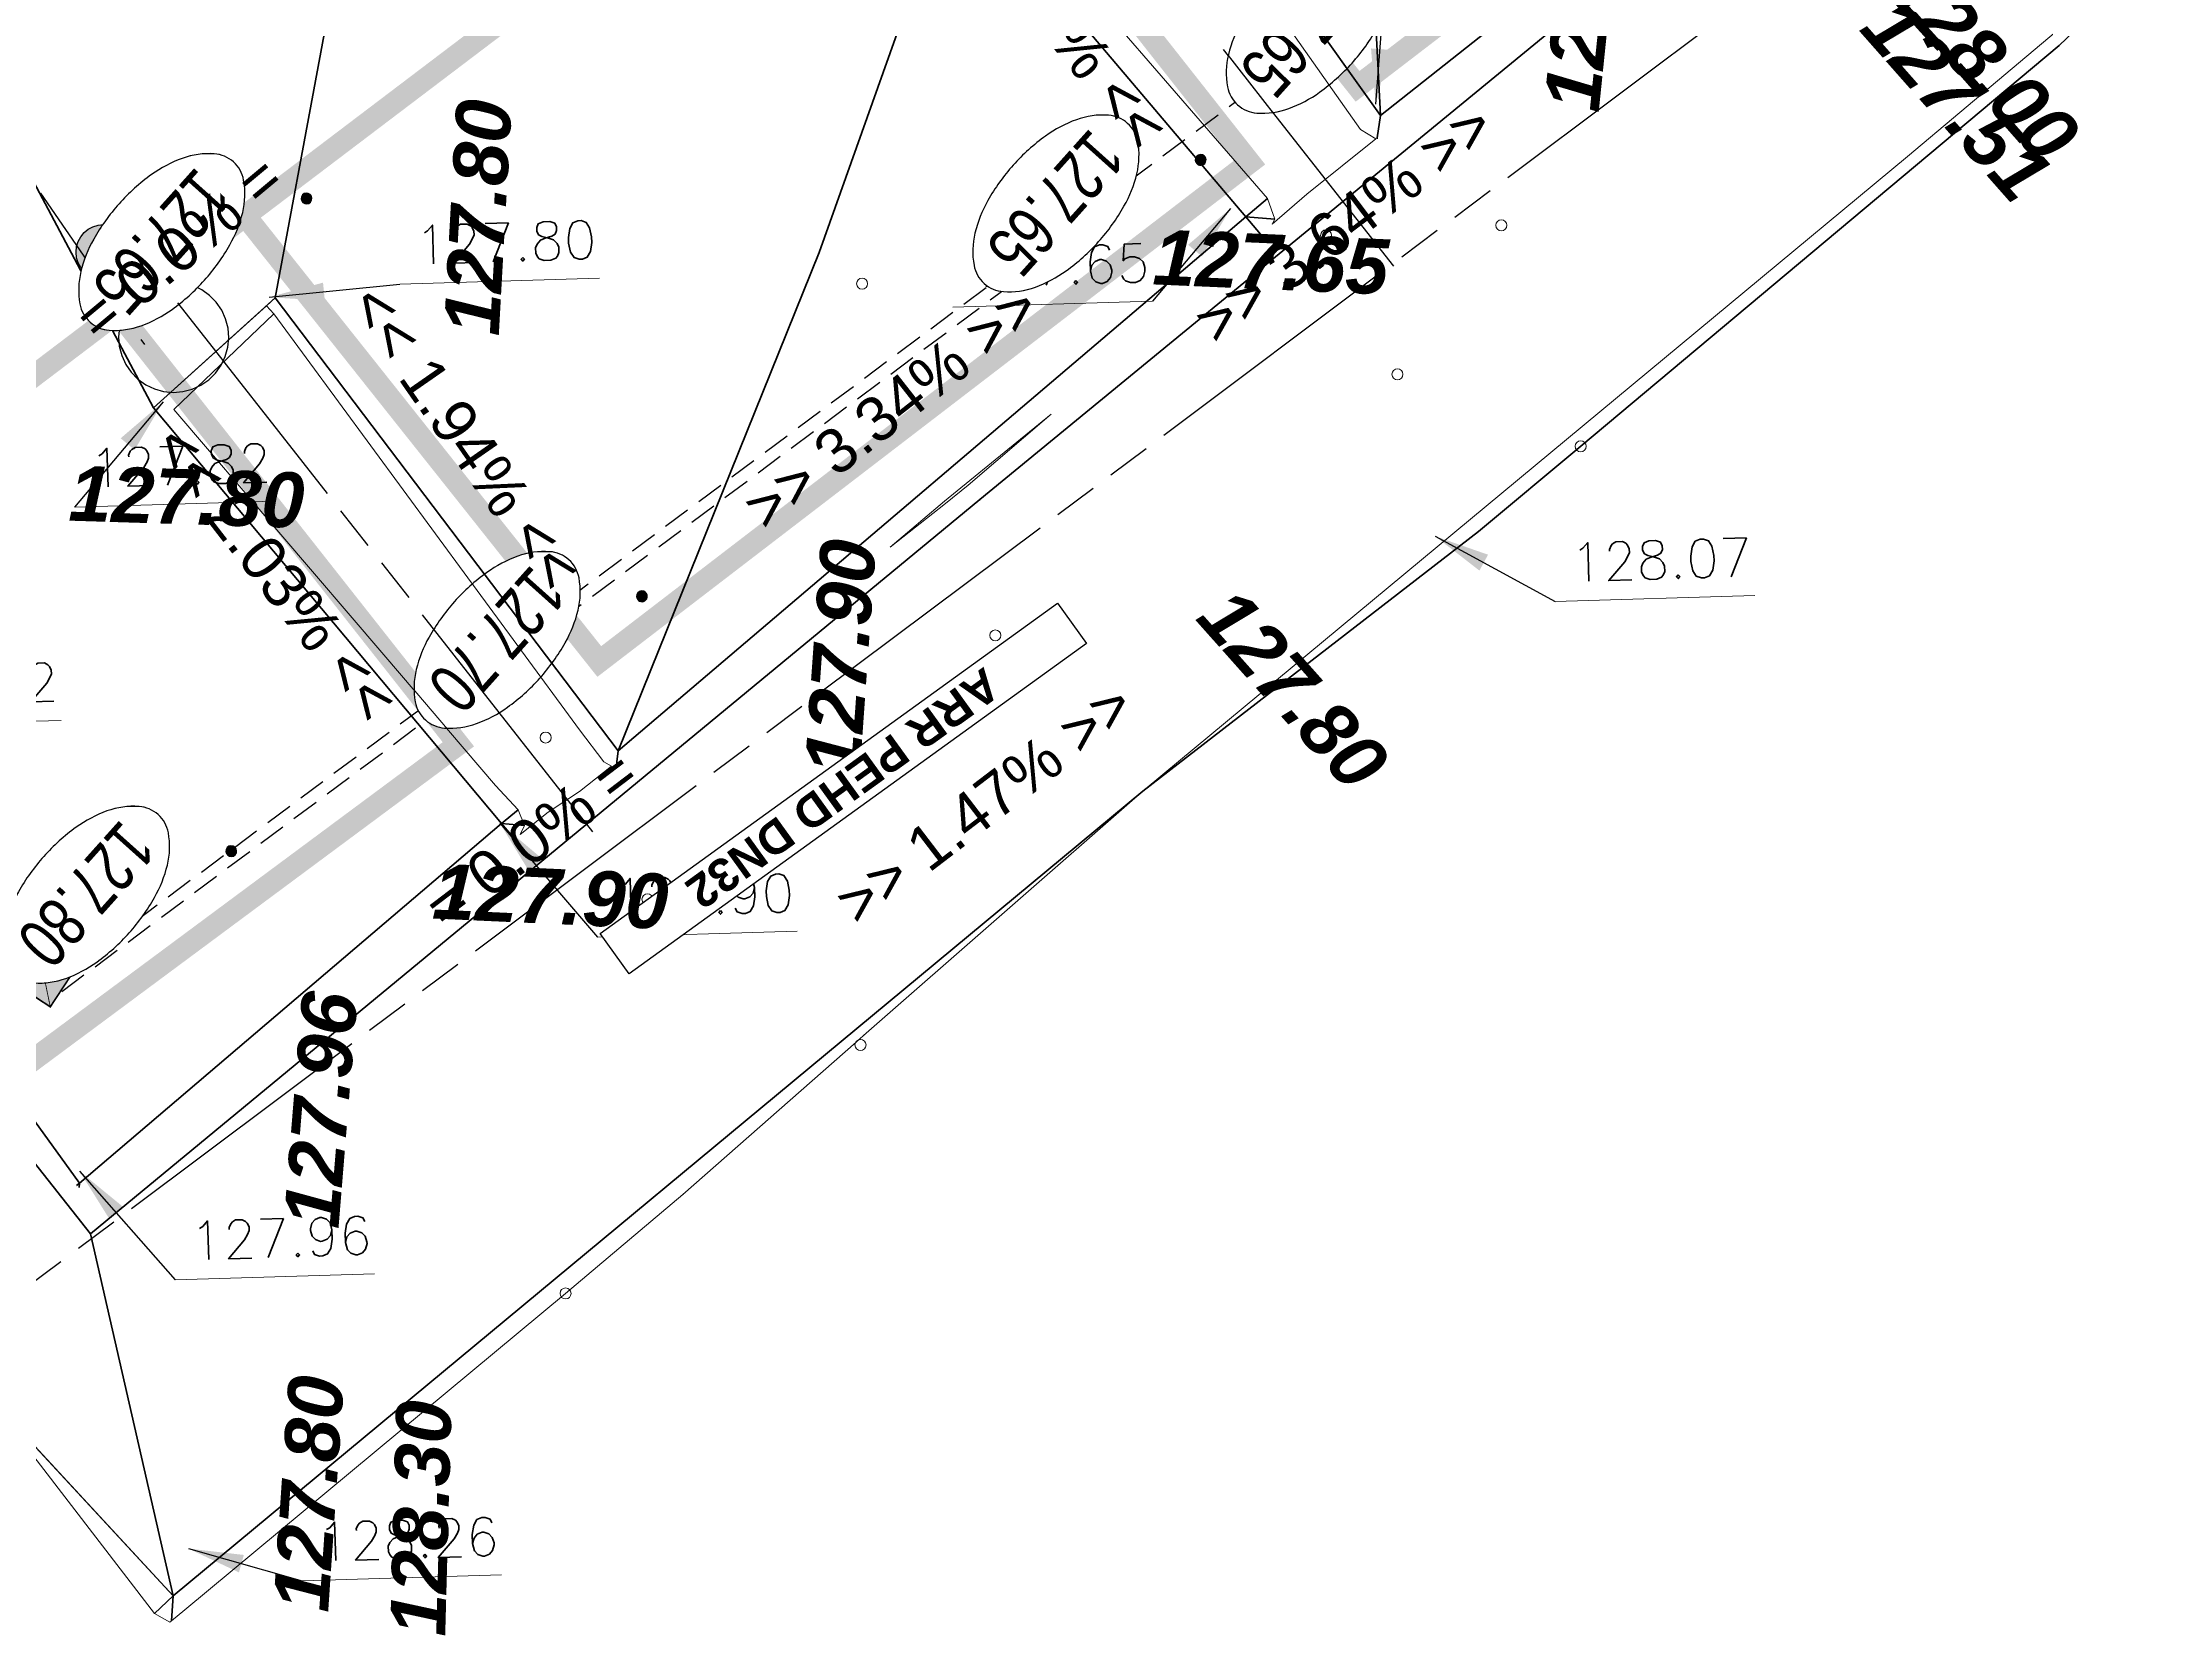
# Model space of a CAD drawing. Header units: metres. Extents: x -2858 to 512, y -1995 to 1252.
# Drawn here: x -1179.81 to -1160.52, y -1016.73 to -1002.28 of the extents above; entities that cross this region are included whole.
import ezdxf
from ezdxf.enums import TextEntityAlignment as Align
from ezdxf.lldxf.tags import DXFTag

# ---------------------------------------------------------------- set-up
doc = ezdxf.new("R2010")
doc.units = ezdxf.units.M
doc.header["$PDMODE"] = 33
doc.header["$PDSIZE"] = 0.1
for name, pattern in [('AEP-2', [3.9, 2.5, -0.2, 0.4, -0.2, 0.4, -0.2]), ('CACHE', [0.375, 0.25, -0.125]), ('ECL-3', [1.82, 1.2, -0.155, 0, -0.155, 0, -0.155, 0, -0.155])]:
    doc.linetypes.add(name, pattern=pattern)
for name, color, linetype in [('&G_05_VU_02', 7, 'Continuous'), ('--ui- Rsx Secs- CA projeté ouvrage', 7, 'CACHE'), ('04-NIV-COT', 1, 'Continuous'), ('05.2-EP-TXT', 5, 'Continuous'), ('07-AEP-RES', 94, 'AEP-2'), ('07-AEP-TXT', 94, 'Continuous'), ('10-ECL-LUM', 32, 'Continuous')]:
    doc.layers.add(name, color=color, linetype=linetype)
for name, color, linetype, lineweight, true_color in [('03-HCH-15x30-0 à 10cm', 7, 'Continuous', 0, 0xb3ffff), ('03-HCH-15x40-10cm', 7, 'Continuous', 0, 0xb196e4), ('Surface Projet - Textes - Altitudes', 7, 'Continuous', 0, 0x333399), ('Surface PROJET VOIRIE - Cotations - Cotation Points', 7, 'Continuous', 0, 0xc02000), ('Surface PROJET VOIRIE - Entrées en terre talus', 5, 'Continuous', 0, 0x0000ff), ("Surface PROJET VOIRIE - Réseaux d'écoulement", 7, 'Ligne écoulement', 70, 0x33cccc), ('Surface PROJET VOIRIE - Surfaces projet', 7, 'Continuous', 0, 0x333399), ('Surface PROJET VOIRIE - Textes - Altitudes', 7, 'Continuous', 0, 0x333399), ('Surface PROJET VOIRIE - Textes - Pente des côtés', 7, 'Continuous', 0, 0x333399), ('TERRAIN APRES TERR BAT - Points', 7, 'Continuous', 0, 0x808000)]:
    doc.layers.add(name, color=color, linetype=linetype, lineweight=lineweight, true_color=true_color)
for name, color, linetype, lineweight in [('04-NIV-MSQ', 255, 'Continuous', 0), ('10-ECL-U1000R2V+TPC63', 32, 'ECL-3', 30), ('11-TEL-PVC28X2', 6, 'CACHE', 30)]:
    doc.layers.add(name, color=color, linetype=linetype, lineweight=lineweight)
doc.styles.add('Altitude Surfaces projet', font='arialbi.ttf', dxfattribs={"height": 0.5})
doc.styles.add('ARIAL', font='arial.ttf')
doc.styles.add('ARIAL GRAS', font='arialbd.ttf')
doc.styles.add('Cotation', font='romans.shx')
doc.styles.add('CoteHor.3', font='arial.ttf', dxfattribs={"height": 0.0017})
doc.styles.add('Mensura_Standard', font='arial.ttf', dxfattribs={"height": 1})
doc.styles.add('Pente Surfaces projet', font='arial.ttf', dxfattribs={"height": 0.4})
doc.styles.get("Standard").update_dxf_attribs({"font": 'arial.ttf'})
tags = doc.linetypes.add('Ligne écoulement', pattern='A,5,[">",Mensura_Standard,S=2,R=0,X=0,Y=-1],0', length=5).pattern_tags.tags
tags[13:14] = [DXFTag(74, 4), DXFTag(75, 0), DXFTag(340, '0'), DXFTag(46, 0.0), DXFTag(50, 0.0), DXFTag(44, 0.0), DXFTag(45, 0.0)]
doc.dimstyles.get("Standard").update_dxf_attribs({"dimtxt": 0.18, "dimasz": 0.18, "dimexe": 0.18, "dimexo": 0.0625, "dimgap": 0.09, "dimtad": 0, "dimtih": 1, "dimtoh": 1, "dimdec": 4, "dimzin": 0, "dimdsep": 46, "dimtxsty": 'Standard', "dimcen": 0.09, "dimadec": 0, "dimazin": 0, "dimtfac": 1, "dimtdec": 4, "dimtofl": 0, "dimtmove": 0, "dimatfit": 3, "dimfxl": 1, "dimtolj": 1, "dimtzin": 0, "dimarcsym": 0})

# ---------------------------------------------------------------- blocks, each defined once
blk = doc.blocks.new('ECL-LUM1')
at = {"true_color": 0xf8991e}
h = blk.add_hatch(color=30, dxfattribs=at)
h.dxf.hatch_style = 1
edge = h.paths.add_edge_path()
edge.add_arc((0, 0), 0.125, 0, 360)
at = {"color": 30, "true_color": 0xf8991e}
blk.add_circle((0, 0), 0.125, dxfattribs=at)
at = {"color": 30, "lineweight": 0, "true_color": 0xf8991e}
blk.add_wipeout([(0, 0.75), (-0.0434, 0.7462), (-0.0855, 0.7349), (-0.125, 0.7165), (-0.1607, 0.6915), (-0.1915, 0.6607), (-0.2165, 0.625), (-0.2349, 0.5855), (-0.2462, 0.5434), (-0.25, 0.5), (-0.2462, 0.4566), (-0.2349, 0.4145), (-0.2165, 0.375), (-0.1915, 0.3393), (-0.1607, 0.3085), (-0.125, 0.2835), (-0.0855, 0.2651), (-0.0434, 0.2538), (0, 0.25), (0.0434, 0.2538), (0.0855, 0.2651), (0.125, 0.2835), (0.1607, 0.3085), (0.1915, 0.3393), (0.2165, 0.375), (0.2349, 0.4145), (0.2462, 0.4566), (0.25, 0.5), (0.2462, 0.5434), (0.2349, 0.5855), (0.2165, 0.625), (0.1915, 0.6607), (0.1607, 0.6915), (0.125, 0.7165), (0.0855, 0.7349), (0.0434, 0.7462)], dxfattribs=at)
at = {"layer": '&G_05_VU_02'}
h = blk.add_hatch(dxfattribs=at)
h.set_pattern_fill('ANGLE', color=256)
h.set_pattern_definition([(0, (0, 0), (0, 6.985), [5.08, -1.905]), (90, (0, 0), (-6.985, 4e-16), [5.08, -1.905])])
h.paths.add_polyline_path([(0, 0.75), (-0.0434, 0.7462), (-0.0855, 0.7349), (-0.125, 0.7165), (-0.1607, 0.6915), (-0.1915, 0.6607), (-0.2165, 0.625), (-0.2349, 0.5855), (-0.2462, 0.5434), (-0.25, 0.5), (-0.2462, 0.4566), (-0.2349, 0.4145), (-0.2165, 0.375), (-0.1915, 0.3393), (-0.1607, 0.3085), (-0.125, 0.2835), (-0.0855, 0.2651), (-0.0434, 0.2538), (0, 0.25), (0.0434, 0.2538), (0.0855, 0.2651), (0.125, 0.2835), (0.1607, 0.3085), (0.1915, 0.3393), (0.2165, 0.375), (0.2349, 0.4145), (0.2462, 0.4566), (0.25, 0.5), (0.2462, 0.5434), (0.2349, 0.5855), (0.2165, 0.625), (0.1915, 0.6607), (0.1607, 0.6915), (0.125, 0.7165), (0.0855, 0.7349), (0.0434, 0.7462)])
at = {"color": 30, "true_color": 0xf8991e, "flags": 128}
blk.add_lwpolyline([(0, 0.75), (-0.0434, 0.7462), (-0.0855, 0.7349), (-0.125, 0.7165), (-0.1607, 0.6915), (-0.1915, 0.6607), (-0.2165, 0.625), (-0.2349, 0.5855), (-0.2462, 0.5434), (-0.25, 0.5), (-0.2462, 0.4566), (-0.2349, 0.4145), (-0.2165, 0.375), (-0.1915, 0.3393), (-0.1607, 0.3085), (-0.125, 0.2835), (-0.0855, 0.2651), (-0.0434, 0.2538), (0, 0.25), (0.0434, 0.2538), (0.0855, 0.2651), (0.125, 0.2835), (0.1607, 0.3085), (0.1915, 0.3393), (0.2165, 0.375), (0.2349, 0.4145), (0.2462, 0.4566), (0.25, 0.5), (0.2462, 0.5434), (0.2349, 0.5855), (0.2165, 0.625), (0.1915, 0.6607), (0.1607, 0.6915), (0.125, 0.7165), (0.0855, 0.7349), (0.0434, 0.7462)], close=True, dxfattribs=at)
blk.add_lwpolyline([(0, 0), (0, 0.25)], dxfattribs=at)
blk = doc.blocks.new("Chambre de tirage Contrôle d'Accès")
at = {"layer": '--ui- Rsx Secs- CA projeté ouvrage', "linetype": 'ByBlock', "ltscale": 2, "true_color": 0xffffff}
h = blk.add_hatch(color=7, dxfattribs=at)
h.dxf.hatch_style = 1
h.paths.add_polyline_path([(-0.15, 0.15), (0.15, 0.15), (0.15, -0.15), (-0.15, -0.15)])
at = {"layer": '--ui- Rsx Secs- CA projeté ouvrage', "const_width": 0.01}
blk.add_lwpolyline([(-0.15, 0.15), (0.15, 0.15), (0.15, -0.15), (-0.15, -0.15)], close=True, dxfattribs=at)
at = {"layer": '--ui- Rsx Secs- CA projeté ouvrage', "const_width": 0.005}
for points in [[(-0.15, -0.15), (0.15, 0.15)], [(-0.15, 0.15), (0.15, -0.15)]]:
    blk.add_lwpolyline(points, dxfattribs=at)
blk = doc.blocks.new('NIV-HG')
h = blk.add_hatch(color=256)
edge = h.paths.add_edge_path()
edge.add_arc((0.1, -0.1), 0.0187, 180, 360)
edge.add_arc((0.1, -0.1), 0.0187, 0, 180)
blk.add_lwpolyline([(0.0812, -0.1, 1), (0.1187, -0.1, 1)], format="xyb", close=True)
at = {"layer": '04-NIV-MSQ', "flags": 128}
blk.add_lwpolyline([(0.175, -0.375), (0.1811, -0.3387), (0.1985, -0.3063), (0.2379, -0.2654), (0.2848, -0.2336), (0.3404, -0.2087), (0.3988, -0.1915), (0.4739, -0.1791), (0.55, -0.175), (0.6261, -0.1791), (0.7012, -0.1915), (0.7596, -0.2087), (0.8152, -0.2336), (0.8621, -0.2654), (0.9015, -0.3063), (0.9189, -0.3387), (0.925, -0.375), (0.9189, -0.4113), (0.9015, -0.4437), (0.8621, -0.4846), (0.8152, -0.5164), (0.7596, -0.5413), (0.7012, -0.5585), (0.6261, -0.5709), (0.55, -0.575), (0.4739, -0.5709), (0.3988, -0.5585), (0.3404, -0.5413), (0.2848, -0.5164), (0.2379, -0.4846), (0.1985, -0.4437), (0.1811, -0.4113)], close=True, dxfattribs=at)
blk.add_wipeout([(0.175, -0.375), (0.1811, -0.3387), (0.1985, -0.3063), (0.2379, -0.2654), (0.2848, -0.2336), (0.3404, -0.2087), (0.3988, -0.1915), (0.4739, -0.1791), (0.55, -0.175), (0.6261, -0.1791), (0.7012, -0.1915), (0.7596, -0.2087), (0.8152, -0.2336), (0.8621, -0.2654), (0.9015, -0.3063), (0.9189, -0.3387), (0.925, -0.375), (0.9189, -0.4113), (0.9015, -0.4437), (0.8621, -0.4846), (0.8152, -0.5164), (0.7596, -0.5413), (0.7012, -0.5585), (0.6261, -0.5709), (0.55, -0.575), (0.4739, -0.5709), (0.3988, -0.5585), (0.3404, -0.5413), (0.2848, -0.5164), (0.2379, -0.4846), (0.1985, -0.4437), (0.1811, -0.4113)]).dxf.layer = '04-NIV-MSQ'
blk.add_lwpolyline([(0.175, -0.375, 0.166601), (0.1985, -0.4437, 0.105514), (0.2848, -0.5164, 0.068239), (0.3988, -0.5585, 0.054409), (0.55, -0.575, 0.054409), (0.7012, -0.5585, 0.068239), (0.8152, -0.5164, 0.105514), (0.9015, -0.4437, 0.166601), (0.925, -0.375, 0.166601), (0.9015, -0.3063, 0.105514), (0.8152, -0.2336, 0.068239), (0.7012, -0.1915, 0.054409), (0.55, -0.175, 0.054409), (0.3988, -0.1915, 0.068239), (0.2848, -0.2336, 0.105514), (0.1985, -0.3063, 0.166601)], format="xyb", close=True)
at = {"style": 'ARIAL', "width": 0.75}
blk.add_attdef('COTE', text='', height=0.175, dxfattribs=at).set_placement((0.55, -0.375), align=Align.MIDDLE_CENTER)
blk = doc.blocks.new('MENSURA_LEADER152', base_point=(-1130.37, -1025.113))
at = {"layer": 'Surface PROJET VOIRIE - Cotations - Cotation Points'}
blk.add_line((-1130.37, -1025.113), (-1128.559, -1025.113), dxfattribs=at)
at = {"layer": 'Surface PROJET VOIRIE - Cotations - Cotation Points', "style": 'Cotation'}
blk.add_text('127.65', height=0.35, dxfattribs=at).set_placement((-1130.224, -1024.588), align=Align.TOP_LEFT)
blk = doc.blocks.new('MENSURA_LEADER158', base_point=(-1135.376, -1024.752))
at = {"layer": 'Surface PROJET VOIRIE - Cotations - Cotation Points'}
blk.add_line((-1135.376, -1024.752), (-1133.566, -1024.752), dxfattribs=at)
at = {"layer": 'Surface PROJET VOIRIE - Cotations - Cotation Points', "style": 'Cotation'}
blk.add_text('127.80', height=0.35, dxfattribs=at).set_placement((-1135.231, -1024.227), align=Align.TOP_LEFT)
blk = doc.blocks.new('MENSURA_LEADER159', base_point=(-1138.389, -1026.686))
at = {"layer": 'Surface PROJET VOIRIE - Cotations - Cotation Points'}
blk.add_line((-1138.389, -1026.686), (-1136.578, -1026.686), dxfattribs=at)
at = {"layer": 'Surface PROJET VOIRIE - Cotations - Cotation Points', "style": 'Cotation'}
blk.add_text('127.82', height=0.35, dxfattribs=at).set_placement((-1138.243, -1026.161), align=Align.TOP_LEFT)
blk = doc.blocks.new('MENSURA_LEADER160', base_point=(-1140.379, -1028.616))
at = {"layer": 'Surface PROJET VOIRIE - Cotations - Cotation Points'}
blk.add_line((-1140.379, -1028.616), (-1138.569, -1028.616), dxfattribs=at)
at = {"layer": 'Surface PROJET VOIRIE - Cotations - Cotation Points', "style": 'Cotation'}
blk.add_text('128.02', height=0.35, dxfattribs=at).set_placement((-1140.234, -1028.091), align=Align.TOP_LEFT)
blk = doc.blocks.new('MENSURA_LEADER161', base_point=(-1137.689, -1033.718))
at = {"layer": 'Surface PROJET VOIRIE - Cotations - Cotation Points'}
blk.add_line((-1137.689, -1033.718), (-1135.878, -1033.718), dxfattribs=at)
at = {"layer": 'Surface PROJET VOIRIE - Cotations - Cotation Points', "style": 'Cotation'}
blk.add_text('127.96', height=0.35, dxfattribs=at).set_placement((-1137.543, -1033.193), align=Align.TOP_LEFT)
blk = doc.blocks.new('MENSURA_LEADER162', base_point=(-1133.764, -1030.728))
at = {"layer": 'Surface PROJET VOIRIE - Cotations - Cotation Points'}
blk.add_line((-1133.764, -1030.728), (-1131.953, -1030.728), dxfattribs=at)
at = {"layer": 'Surface PROJET VOIRIE - Cotations - Cotation Points', "style": 'Cotation'}
blk.add_text('127.90', height=0.35, dxfattribs=at).set_placement((-1133.618, -1030.203), align=Align.TOP_LEFT)
blk = doc.blocks.new('MENSURA_LEADER163', base_point=(-1136.617, -1036.484))
at = {"layer": 'Surface PROJET VOIRIE - Cotations - Cotation Points'}
blk.add_line((-1136.617, -1036.484), (-1134.807, -1036.484), dxfattribs=at)
at = {"layer": 'Surface PROJET VOIRIE - Cotations - Cotation Points', "style": 'Cotation'}
blk.add_text('128.26', height=0.35, dxfattribs=at).set_placement((-1136.472, -1035.959), align=Align.TOP_LEFT)
blk = doc.blocks.new('MENSURA_LEADER164', base_point=(-1124.99, -1027.946))
at = {"layer": 'Surface PROJET VOIRIE - Cotations - Cotation Points'}
blk.add_line((-1124.99, -1027.946), (-1123.179, -1027.946), dxfattribs=at)
at = {"layer": 'Surface PROJET VOIRIE - Cotations - Cotation Points', "style": 'Cotation'}
blk.add_text('128.07', height=0.35, dxfattribs=at).set_placement((-1124.844, -1027.421), align=Align.TOP_LEFT)
blk = doc.blocks.new('PENTE')
at = {"layer": 'Surface PROJET VOIRIE - Textes - Pente des côtés', "color": 96, "true_color": 0x008000, "style": 'Pente Surfaces projet'}
for s, rotation, p in [('>> 1.47% >>', 173.7274, (3107.524, -519.681)), ('>> 3.64% >>', 173.4242, (3101.533, -521.235)), ('= 0.0% =', 173.5834, (3110.73, -522.28))]:
    blk.add_text(s, height=0.4, rotation=rotation, dxfattribs=at).set_placement(p, align=Align.MIDDLE_CENTER)
at = {"layer": 'Surface PROJET VOIRIE - Textes - Pente des côtés', "color": 24, "true_color": 0x993300, "style": 'Pente Surfaces projet'}
for s, rotation, p in [('>> 3.34% >>', 174.4302, (3105.654, -522.863)), ('<< 2.07% <<', 84.2941, (3102.108, -524.567)), ('<< 1.94% <<', 81.151, (3108.639, -525.335)), ('<< 2.03% <<', 83.9776, (3110.739, -525.634)), ('= 0.0% =', 176.1571, (3109.335, -528.369))]:
    blk.add_text(s, height=0.4, rotation=rotation, dxfattribs=at).set_placement(p, align=Align.MIDDLE_CENTER)
blk = doc.blocks.new('ALTI')
at = {"layer": 'Surface PROJET VOIRIE - Textes - Altitudes', "color": 96, "true_color": 0x008000, "style": 'Altitude Surfaces projet'}
for s, rotation, p in [('128.00', 83.9112, (3629.853, -813.87)), ('127.51', 83.2457, (3630.265, -813.818)), ('127.80', 83.5038, (3638.262, -814.74)), ('128.30', 220.2842, (3650.083, -813.866)), ('127.80', 217.9552, (3650.622, -814.808))]:
    blk.add_text(s, height=0.5, rotation=rotation, dxfattribs=at).set_placement(p, align=Align.MIDDLE_LEFT)
at = {"layer": 'Surface PROJET VOIRIE - Textes - Altitudes', "color": 24, "true_color": 0x993300, "style": 'Altitude Surfaces projet'}
for s, rotation, p in [('127.65', 215.9477, (3632.794, -815.301)), ('127.65', 129.3622, (3636.312, -817.239)), ('127.90', 217.7906, (3641.755, -816.277)), ('127.90', 129.2188, (3644.955, -818.27)), ('127.96', 217.173, (3647.965, -817.061)), ('127.80', 218.6541, (3640.966, -821.376)), ('127.80', 130.0673, (3644.469, -823.137))]:
    blk.add_text(s, height=0.5, rotation=rotation, dxfattribs=at).set_placement(p, align=Align.MIDDLE_LEFT)
blk = doc.blocks.new('ASSAI')
at = {"layer": 'Surface PROJET VOIRIE - Entrées en terre talus', "flags": 128}
blk.add_lwpolyline([(1314.814, -258.062), (1315.182, -258.092), (1316.867, -258.335), (1320.787, -258.9), (1321.981, -259.077), (1325.766, -259.772), (1329.108, -260.18), (1329.197, -260.193), (1331.276, -260.44), (1332.654, -260.635), (1337.096, -261.293), (1337.251, -261.316), (1337.27, -261.319), (1337.305, -261.477), (1336.833, -264.005)], dxfattribs=at)
for points in [[(1320.411, -267.118), (1320.411, -267.118), (1320.553, -266.066), (1321.008, -262.517), (1321.008, -262.517), (1321.104, -262.342), (1321.152, -262.328), (1320.74, -262.275), (1319.95, -262.145), (1319.979, -262.305), (1319.104, -266.098), (1318.968, -266.669), (1318.871, -267.09), (1318.871, -267.09)], [(1325.018, -262.847), (1324.755, -262.803), (1323.773, -262.674), (1325.008, -262.867), (1325.646, -262.958)], [(1329.505, -263.664), (1329.177, -263.577), (1328.813, -263.515), (1328.829, -263.593), (1328.76, -263.95), (1328.713, -264.17), (1327.798, -268.534), (1327.798, -268.534), (1329.051, -268.631), (1329.437, -265.726), (1329.646, -264.182), (1329.672, -263.882), (1329.672, -263.882), (1329.741, -263.744), (1329.825, -263.718)]]:
    blk.add_lwpolyline(points, close=True, dxfattribs=at)
at = {"layer": "Surface PROJET VOIRIE - Réseaux d'écoulement", "flags": 128}
for points in [[(1337.251, -261.316), (1337.072, -261.456), (1325.766, -259.772), (1321.981, -259.077), (1320.787, -258.9), (1316.867, -258.335), (1315.182, -258.092), (1314.814, -258.062), (1314.76, -258.056), (1314.731, -258.053), (1313.272, -257.936), (1307.866, -257.166), (1301.155, -256.211)], [(1324.781, -262.638), (1316.823, -261.411)], [(1337.305, -261.477), (1337.072, -261.456), (1335.125, -264.205)], [(1336.833, -264.005), (1337.072, -261.456)], [(1337.072, -261.456), (1336.833, -264.005)], [(1319.763, -262.256), (1316.768, -261.737)], [(1319.941, -262.137), (1319.933, -262.142), (1319.763, -262.256), (1318.636, -267.276), (1315.323, -266.666), (1311.688, -265.996), (1311.604, -265.879)], [(1319.763, -262.256), (1316.685, -265.312), (1315.323, -266.666)], [(1321.104, -262.342), (1321.263, -262.552)], [(1321.295, -262.317), (1321.291, -262.346), (1321.263, -262.552)], [(1328.67, -263.562), (1321.263, -262.552), (1320.7, -266.605), (1320.598, -267.345), (1319.902, -270.519)], [(1321.008, -262.517), (1321.263, -262.552)], [(1324.781, -262.638), (1335.125, -264.205)], [(1335.125, -264.205), (1324.781, -262.638)], [(1328.781, -263.483), (1328.751, -263.504), (1328.67, -263.562), (1327.683, -268.621), (1324.034, -270.84), (1319.902, -270.519), (1319.258, -273.458)], [(1328.67, -263.562), (1324.085, -265.22), (1320.7, -266.605)], [(1329.892, -263.714), (1329.89, -263.729), (1329.866, -263.91)], [(1336.245, -270.282), (1336.242, -270.311), (1336.207, -270.399), (1336.163, -270.508), (1336.162, -270.511), (1333.759, -269.583), (1334.849, -264.587), (1329.866, -263.91), (1329.163, -268.778), (1327.853, -272.341), (1327.215, -274.076), (1319.258, -273.458), (1318.385, -277.444), (1318.412, -277.485)], [(1329.672, -263.882), (1329.866, -263.91)], [(1329.741, -263.744), (1329.866, -263.91)], [(1336.242, -270.311), (1334.391, -268.429), (1335.125, -264.205)], [(1334.881, -264.564), (1334.849, -264.587)], [(1334.883, -264.594), (1334.849, -264.587)], [(1329.051, -268.631), (1327.798, -268.534), (1327.788, -268.632)], [(1327.788, -268.632), (1327.683, -268.621)], [(1327.683, -268.621), (1327.788, -268.632)], [(1327.788, -268.632), (1329.163, -268.778)], [(1329.163, -268.778), (1327.788, -268.632)]]:
    blk.add_lwpolyline(points, dxfattribs=at)
at = {"layer": 'Surface PROJET VOIRIE - Surfaces projet', "flags": 128}
blk.add_lwpolyline([(1336.242, -270.311), (1337.072, -261.456), (1316.852, -258.445), (1301.155, -256.211), (1299.499, -259.031), (1303.172, -259.067), (1308.321, -260.044), (1316.823, -261.411), (1324.781, -262.638), (1335.125, -264.205), (1334.218, -269.421)], close=True, dxfattribs=at)
for points in [[(1318.636, -267.276), (1319.763, -262.256), (1312.379, -260.976)], [(1327.215, -274.076), (1330.375, -274.798), (1332.563, -275.574), (1334.918, -277.869), (1336.409, -270.606), (1333.759, -269.583), (1334.849, -264.587), (1329.866, -263.91), (1329.163, -268.778), (1327.683, -268.621), (1328.67, -263.562), (1321.263, -262.552), (1320.598, -267.345)]]:
    blk.add_lwpolyline(points, dxfattribs=at)
at = {"layer": 'TERRAIN APRES TERR BAT - Points'}
for p in [(1320.787, -258.9), (1329.19, -260.145), (1321.409, -260.574), (1332.654, -260.635), (1319.774, -260.774), (1325.607, -261.712), (1320.902, -261.897), (1329.494, -262.466), (1329.018, -264.133), (1324.036, -264.74)]:
    blk.add_point(p, dxfattribs=at)
at = {"layer": 'Surface PROJET VOIRIE - Cotations - Cotation Points', "rotation": 133.5650505867652}
for name, p in [('MENSURA_LEADER164', (1321.99, -258.133)), ('MENSURA_LEADER163', (1336.19, -260.675)), ('MENSURA_LEADER162', (1330.053, -262.573)), ('MENSURA_LEADER161', (1334.924, -263.357)), ('MENSURA_LEADER152', (1323.645, -263.984)), ('MENSURA_LEADER158', (1326.834, -267.861)), ('MENSURA_LEADER159', (1330.312, -268.711)), ('MENSURA_LEADER160', (1333.081, -268.823))]:
    blk.add_blockref(name, p, dxfattribs=at)
at = {"layer": 'Surface PROJET VOIRIE - Textes - Altitudes', "color": 105, "true_color": 0x339966, "style": 'CoteHor.3'}
for s, p in [('127.82', (1315.183, -258.091)), ('127.93', (1316.868, -258.334)), ('127.97', (1320.787, -258.899)), ('127.99', (1321.982, -259.076)), ('128.13', (1325.766, -259.772)), ('128.27', (1329.109, -260.18)), ('128.27', (1329.197, -260.192)), ('128.36', (1331.277, -260.44)), ('128.40', (1332.654, -260.635)), ('128.46', (1337.097, -261.293)), ('128.53', (1337.251, -261.315)), ('128.55', (1337.27, -261.318)), ('128.53', (1337.305, -261.477)), ('127.87', (1319.95, -262.145)), ('127.87', (1319.979, -262.305)), ('127.91', (1320.74, -262.275)), ('127.91', (1321.104, -262.342)), ('127.91', (1321.153, -262.328)), ('127.91', (1321.009, -262.516)), ('127.91', (1321.009, -262.516)), ('127.95', (1323.774, -262.673)), ('127.97', (1324.756, -262.803)), ('127.97', (1325.008, -262.867)), ('127.97', (1325.019, -262.847)), ('127.99', (1325.647, -262.958)), ('128.06', (1328.813, -263.514)), ('128.06', (1328.829, -263.593)), ('128.07', (1329.177, -263.577)), ('128.11', (1329.506, -263.664)), ('128.11', (1329.826, -263.718)), ('128.10', (1329.673, -263.882)), ('128.10', (1329.673, -263.882)), ('128.11', (1329.741, -263.744)), ('128.05', (1328.76, -263.949)), ('128.05', (1328.714, -264.17)), ('128.07', (1329.647, -264.182)), ('128.03', (1329.438, -265.726)), ('127.90', (1327.798, -268.534)), ('127.90', (1327.798, -268.534)), ('127.93', (1329.051, -268.63))]:
    blk.add_text(s, height=0.0017, rotation=133.5651, dxfattribs=at).set_placement(p, align=Align.TOP_LEFT)
at = {"layer": 'Surface PROJET VOIRIE - Textes - Altitudes', "color": 96, "true_color": 0x008000, "style": 'CoteHor.3'}
for s, rotation, p in [('128.00', 81.7157, (1316.85, -258.455)), ('128.30', 218.0888, (1337.07, -261.458)), ('127.80', 81.3083, (1324.781, -262.635)), ('127.80', 215.7598, (1335.134, -264.199))]:
    blk.add_text(s, height=0.0017, rotation=rotation, dxfattribs=at).set_placement(p, align=Align.MIDDLE_LEFT)
at = {"layer": 'Surface PROJET VOIRIE - Textes - Altitudes', "color": 24, "true_color": 0x993300, "style": 'CoteHor.3'}
for s, rotation, p in [('127.65', 213.7522, (1319.76, -262.258)), ('127.65', 127.1667, (1321.269, -262.56)), ('127.90', 215.5952, (1328.668, -263.564)), ('127.90', 127.0233, (1329.872, -263.918)), ('127.96', 214.9775, (1334.846, -264.589)), ('127.80', 216.4586, (1327.68, -268.623)), ('127.80', 127.8719, (1329.169, -268.786))]:
    blk.add_text(s, height=0.0017, rotation=rotation, dxfattribs=at).set_placement(p, align=Align.MIDDLE_LEFT)
at = {"layer": 'Surface PROJET VOIRIE - Cotations - Cotation Points', "linetype": 'Continuous', "lineweight": 0}
for points in [[(1322.275, -259.338), (1321.99, -258.133)], [(1336.66, -261.64), (1336.19, -260.675)], [(1319.715, -262.356), (1318.988, -262.91)], [(1321.298, -262.705), (1322.397, -262.672)], [(1329.873, -263.925), (1330.053, -262.573)], [(1334.768, -264.659), (1334.924, -263.357)], [(1327.715, -268.666), (1326.834, -267.861)], [(1329.064, -268.748), (1330.312, -268.711)]]:
    blk.add_leader(points, dimstyle='Standard', override={"dimasz": 0.5}, dxfattribs=at)

msp = doc.modelspace()

# ---------------------------------------------------------------- linework, layer by layer
at = {"layer": '03-HCH-15x40-10cm', "const_width": 0.2, "flags": 128}
msp.add_lwpolyline([(-1165.111, -994.189), (-1161.986, -998.157), (-1167.885, -1002.682), (-1171.037, -998.714)], dxfattribs=at)

# ---------------------------------------------------------------- block references
at = {"layer": '--ui- Rsx Secs- CA projeté ouvrage', "ltscale": 15, "xscale": 1.5, "yscale": 1.5, "rotation": 326.679454167776}
msp.add_blockref("Chambre de tirage Contrôle d'Accès", (-1179.807, -1010.72), dxfattribs=at)
at = {"layer": '10-ECL-LUM', "color": 254, "true_color": 0xffffc1, "xscale": 2, "yscale": 2, "zscale": 2, "rotation": 219.4813566505707}
msp.add_blockref('ECL-LUM1', (-1179.259, -1004.186), dxfattribs=at)

# ---------------------------------------------------------------- next in the draw order: linework, layer by layer
at = {"layer": '03-HCH-15x30-0 à 10cm', "const_width": 0.2, "flags": 128}
msp.add_lwpolyline([(-1158.28, -988.926), (-1183.048, -1007.701)], dxfattribs=at)
at = {"layer": '03-HCH-15x40-10cm', "const_width": 0.2, "flags": 128}
for points in [[(-1171.989, -999.406), (-1168.864, -1003.373), (-1174.763, -1007.899), (-1177.915, -1003.931)], [(-1179.166, -1004.683), (-1176.041, -1008.65), (-1180.081, -1011.648), (-1183.051, -1007.769), (-1184.726, -1008.65)]]:
    msp.add_lwpolyline(points, dxfattribs=at)
at = {"layer": '10-ECL-U1000R2V+TPC63', "flags": 128}
msp.add_lwpolyline([(-1156.606, -898.85), (-1172.862, -905.906), (-1180.052, -909.679), (-1187.383, -915.466), (-1192.283, -918.988), (-1193.447, -920.332), (-1194.879, -922.11), (-1195.662, -923.516), (-1196.01, -926.345), (-1193.677, -937.541), (-1189.927, -946.718), (-1188.516, -956.569), (-1186.759, -966.538), (-1184.192, -975.542), (-1181.123, -981.74), (-1175.054, -990.082), (-1174.944, -993.314), (-1176.137, -995.88), (-1182.331, -1000.01), (-1178.888, -1005.025)], dxfattribs=at)
at = {"layer": '11-TEL-PVC28X2', "color": 0, "flags": 128}
for points in [[(-1165.24, -1000.03), (-1179.649, -1010.763)], [(-1170.114, -1003.801), (-1179.708, -1010.947)]]:
    msp.add_lwpolyline(points, dxfattribs=at)

# ---------------------------------------------------------------- next in the draw order: block references
at = {"layer": '04-NIV-COT', "xscale": 2.600000000000001, "yscale": 2.600000000000001, "zscale": 2.600000000000001, "rotation": 228.1617603435354}
for p, values in [((-1166.642, -1001.709, -79), {'COTE': '127.65'}), ((-1174.009, -1007.288, -79), {'COTE': '127.70'}), ((-1177.734, -1009.599, -79), {'COTE': '127.80'})]:
    msp.add_blockref('NIV-HG', p, dxfattribs=at).add_auto_attribs(values)

# ---------------------------------------------------------------- next in the draw order: block references
at = {"layer": '05.2-EP-TXT', "rotation": 228.1617603435354}
msp.add_blockref('ASSAI', (-91.968, -194.614), dxfattribs=at)

# ---------------------------------------------------------------- next in the draw order: block references
at = {"layer": 'Surface Projet - Textes - Altitudes', "rotation": 228.1617603435354}
msp.add_blockref('ALTI', (1864.659, 1159.814), dxfattribs=at)

# ---------------------------------------------------------------- next in the draw order: block references
at = {"layer": '04-NIV-COT', "xscale": 2.600000000000001, "yscale": 2.600000000000001, "zscale": 2.600000000000001, "rotation": 228.1617603435354}
for p in [(-1168.941, -1003.329, -79), (-1177.051, -1003.679, -79)]:
    msp.add_blockref('NIV-HG', p, dxfattribs=at).add_auto_attribs({'COTE': '127.65'})

# ---------------------------------------------------------------- next in the draw order: linework, layer by layer
at = {"layer": '07-AEP-RES', "color": 4, "flags": 128}
for points in [[(-1185.412, -947.975), (-1185.56, -949.887), (-1183.601, -964.929), (-1187.938, -970.718), (-1182.861, -980.488), (-1174.586, -993.589), (-1183.908, -1000.527), (-1183.765, -1008.579), (-1179.983, -1013.593), (-1153.055, -993.418), (-1152.209, -987.729), (-1156.138, -980.102), (-1169.015, -989.188), (-1172.186, -984.993)], [(-1167.557, -1004.313), (-1171.322, -999.516)], [(-1174.822, -1009.443), (-1178.587, -1004.645)]]:
    msp.add_lwpolyline(points, dxfattribs=at)

# ---------------------------------------------------------------- next in the draw order: block references
at = {"layer": 'Surface PROJET VOIRIE - Textes - Pente des côtés', "rotation": 223.6617603435353}
msp.add_blockref('PENTE', (1435.59, 760.299), dxfattribs=at)

# ---------------------------------------------------------------- next in the draw order: texts
at = {"layer": '07-AEP-TXT', "color": 4, "insert": (-1172.551, -1009.049), "char_height": 0.3, "attachment_point": 5, "rotation": 215.8414, "style": 'ARIAL GRAS', "bg_fill": 19, "box_fill_scale": 1.25, "bg_fill_color": 256, "bg_fill_transparency": 0}
msp.add_mtext_dynamic_manual_height_columns('ARR PEHD DN32', width=4.96628, gutter_width=7.5, heights=[0], dxfattribs=at)

doc.saveas('drawing.dxf')
